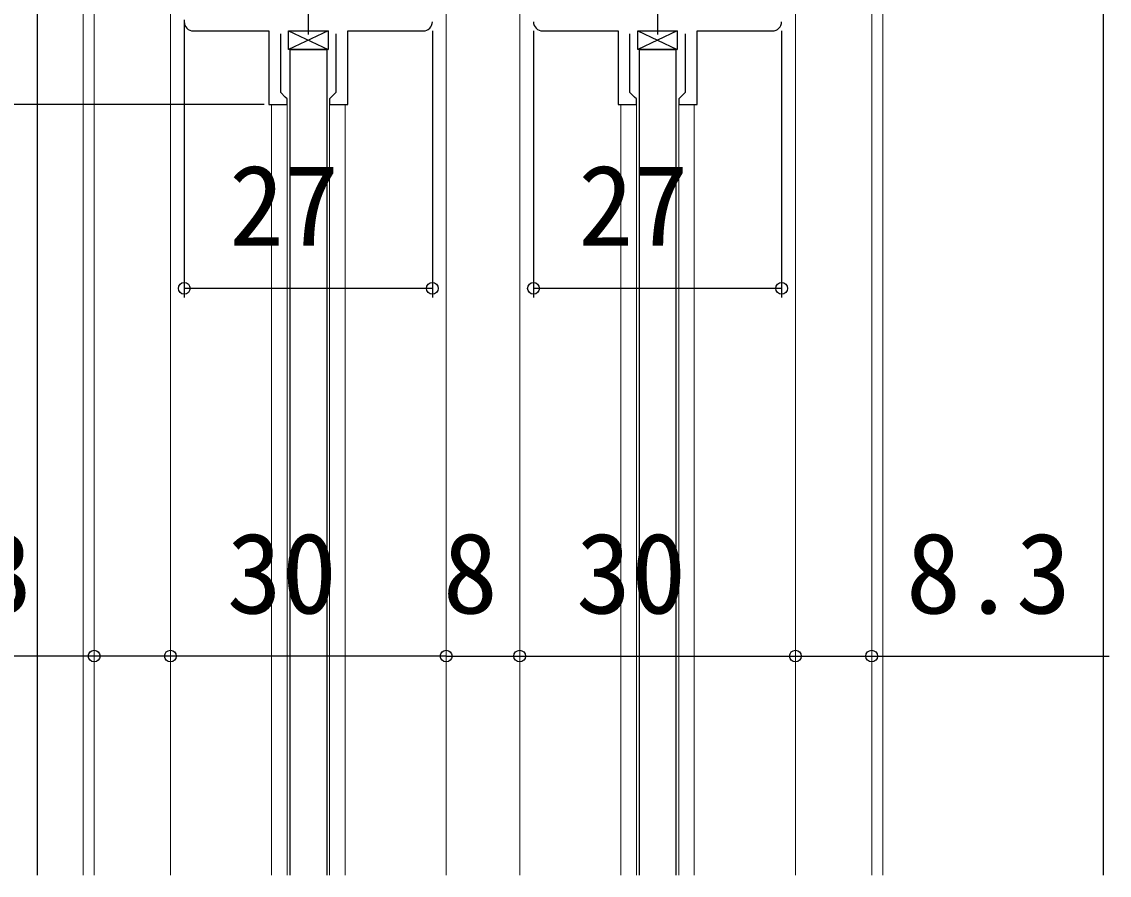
# Model space of a CAD drawing. Units: millimetres, scale not verified. Extents: x -525 to 525, y -786 to 782.
# Drawn here: x -393.7 to -275.4, y -353.6 to -260.8 of the extents above; entities that cross this region are included whole.
import ezdxf
from ezdxf.enums import TextEntityAlignment as Align

# ---------------------------------------------------------------- set-up
doc = ezdxf.new("R2010")
doc.units = ezdxf.units.MM
doc.header["$LTSCALE"] = 4
for name, color, linetype in [('0-2_YKK_11', 7, 'Continuous'), ('0-4_YKK_13', 4, 'Continuous'), ('0-6_YKK_D', 6, 'Continuous'), ('0-8_YSS_K', 3, 'Continuous')]:
    doc.layers.add(name, color=color, linetype=linetype)
doc.layers.add('0-3_YKK_12', color=2, linetype='Continuous', lineweight=18)
doc.styles.add('ＭＳ ゴシック', font='')
doc.styles.get('ＭＳ ゴシック').set_extended_font_data('MS Gothic')

msp = doc.modelspace()

# ---------------------------------------------------------------- linework, layer by layer
at = {"layer": '0-2_YKK_11'}
for p, q in [((-362.499, -257.202), (-362.499, -262.202)), ((-324.499, -257.202), (-324.499, -262.202))]:
    msp.add_line(p, q, dxfattribs=at)
for points in [[(-374.999, -261.802), (-366.799, -261.802), (-366.799, -269.802), (-364.799, -269.802), (-364.799, -269.202), (-364.999, -269.002), (-365.499, -268.502), (-365.499, -262.102)], [(-359.499, -262.102), (-359.499, -268.502), (-359.999, -269.002), (-360.199, -269.202), (-360.199, -269.802), (-358.199, -269.802), (-358.199, -261.802), (-349.999, -261.802)], [(-336.999, -261.802), (-328.799, -261.802), (-328.799, -269.802), (-326.799, -269.802), (-326.799, -269.202), (-326.999, -269.002), (-327.499, -268.502), (-327.499, -262.102)], [(-321.499, -262.102), (-321.499, -268.502), (-321.999, -269.002), (-322.199, -269.202), (-322.199, -269.802), (-320.199, -269.802), (-320.199, -261.802), (-311.999, -261.802)]]:
    msp.add_lwpolyline(points, dxfattribs=at)
for centre, start, end in [((-374.999, -260.802), 180.00001, 269.99999), ((-349.999, -260.802), 270.00001, 359.99999), ((-336.999, -260.802), 180.00001, 269.99999), ((-311.999, -260.802), 270.00001, 359.99999)]:
    msp.add_arc(centre, 1, start, end, dxfattribs=at)
at = {"layer": '0-3_YKK_12'}
for p, q in [((-387.002, -353.633), (-387.002, -181.803)), ((-385.802, -353.633), (-385.802, -181.803)), ((-301.199, -353.633), (-301.199, -181.803)), ((-299.999, -353.633), (-299.999, -181.803)), ((-377.499, -215.802), (-377.499, -353.633)), ((-347.499, -215.802), (-347.499, -353.633)), ((-339.499, -215.802), (-339.499, -304.571)), ((-309.499, -215.802), (-309.499, -353.633)), ((-366.499, -269.76), (-366.499, -353.633)), ((-364.799, -269.202), (-364.799, -353.633)), ((-360.199, -269.21), (-360.199, -304.772)), ((-358.499, -269.76), (-358.499, -353.633)), ((-328.499, -269.76), (-328.499, -353.633)), ((-326.799, -269.202), (-326.799, -353.633)), ((-322.199, -269.21), (-322.199, -304.772)), ((-320.499, -269.76), (-320.499, -353.633)), ((-360.199, -353.633), (-360.199, -291.802)), ((-339.499, -353.633), (-339.499, -291.802)), ((-322.199, -353.633), (-322.199, -291.802))]:
    msp.add_line(p, q, dxfattribs=at)
at = {"layer": '0-4_YKK_13'}
for p, q in [((-360.349, -261.802), (-364.651, -263.802)), ((-364.651, -261.802), (-360.349, -263.802)), ((-322.348, -261.802), (-326.65, -263.802)), ((-326.65, -261.802), (-322.348, -263.802)), ((-364.499, -263.802), (-364.499, -353.633)), ((-360.499, -263.802), (-364.499, -263.802)), ((-364.496, -263.802), (-360.496, -263.802)), ((-360.499, -263.802), (-360.499, -353.633)), ((-322.499, -263.802), (-326.499, -263.802)), ((-326.497, -263.802), (-326.497, -353.633)), ((-322.497, -263.802), (-326.497, -263.802)), ((-326.496, -263.802), (-322.496, -263.802)), ((-322.499, -263.802), (-322.499, -353.633)), ((-322.497, -263.802), (-322.497, -353.633))]:
    msp.add_line(p, q, dxfattribs=at)
for points in [[(-364.651, -263.802), (-364.651, -261.802), (-360.349, -261.802), (-360.349, -263.802)], [(-326.65, -263.802), (-326.65, -261.802), (-322.348, -261.802), (-322.348, -263.802)]]:
    msp.add_lwpolyline(points, close=True, dxfattribs=at)
at = {"layer": '0-6_YKK_D'}
for p, q in [((-375.999, -260.609), (-375.999, -290.802)), ((-348.999, -261.802), (-348.999, -290.802)), ((-337.999, -261.802), (-337.999, -290.802)), ((-310.999, -261.802), (-310.999, -290.802)), ((-367.299, -269.802), (-466, -269.802)), ((-348.999, -289.802), (-375.999, -289.802)), ((-310.999, -289.802), (-337.999, -289.802)), ((-347.499, -329.802), (-377.499, -329.802)), ((-347.499, -329.802), (-339.499, -329.802))]:
    msp.add_line(p, q, dxfattribs=at)
for points in [[(-377.499, -329.802), (-385.799, -329.802), (-411.645, -329.802)], [(-339.499, -329.802), (-309.499, -329.802), (-301.198, -329.802), (-275.353, -329.802)]]:
    msp.add_lwpolyline(points, dxfattribs=at)
for centre in [(-375.999, -289.802), (-348.999, -289.802), (-337.999, -289.802), (-310.999, -289.802), (-385.799, -329.802), (-377.499, -329.802), (-377.499, -329.802), (-347.499, -329.802), (-347.499, -329.802), (-339.499, -329.802), (-339.499, -329.802), (-309.499, -329.802), (-309.499, -329.802), (-301.198, -329.802)]:
    msp.add_circle(centre, 0.637, dxfattribs=at)
at = {"layer": '0-8_YSS_K'}
for p, q in [((-392, -180.803), (-392, -353.633)), ((-276, -180.803), (-276, -353.633))]:
    msp.add_line(p, q, dxfattribs=at)

# ---------------------------------------------------------------- texts
at = {"layer": '0-6_YKK_D', "style": 'ＭＳ ゴシック'}
for s, p in [('27', (-371.124, -287.802)), ('27', (-333.124, -287.802)), ('8.3', (-410.463, -327.802)), ('30', (-371.362, -327.802)), ('8', (-347.862, -327.802)), ('30', (-333.362, -327.802)), ('8.3', (-297.466, -327.802))]:
    msp.add_text(s, height=8.798, dxfattribs=at).set_placement(p, align=Align.BOTTOM_LEFT)

doc.saveas('drawing.dxf')
